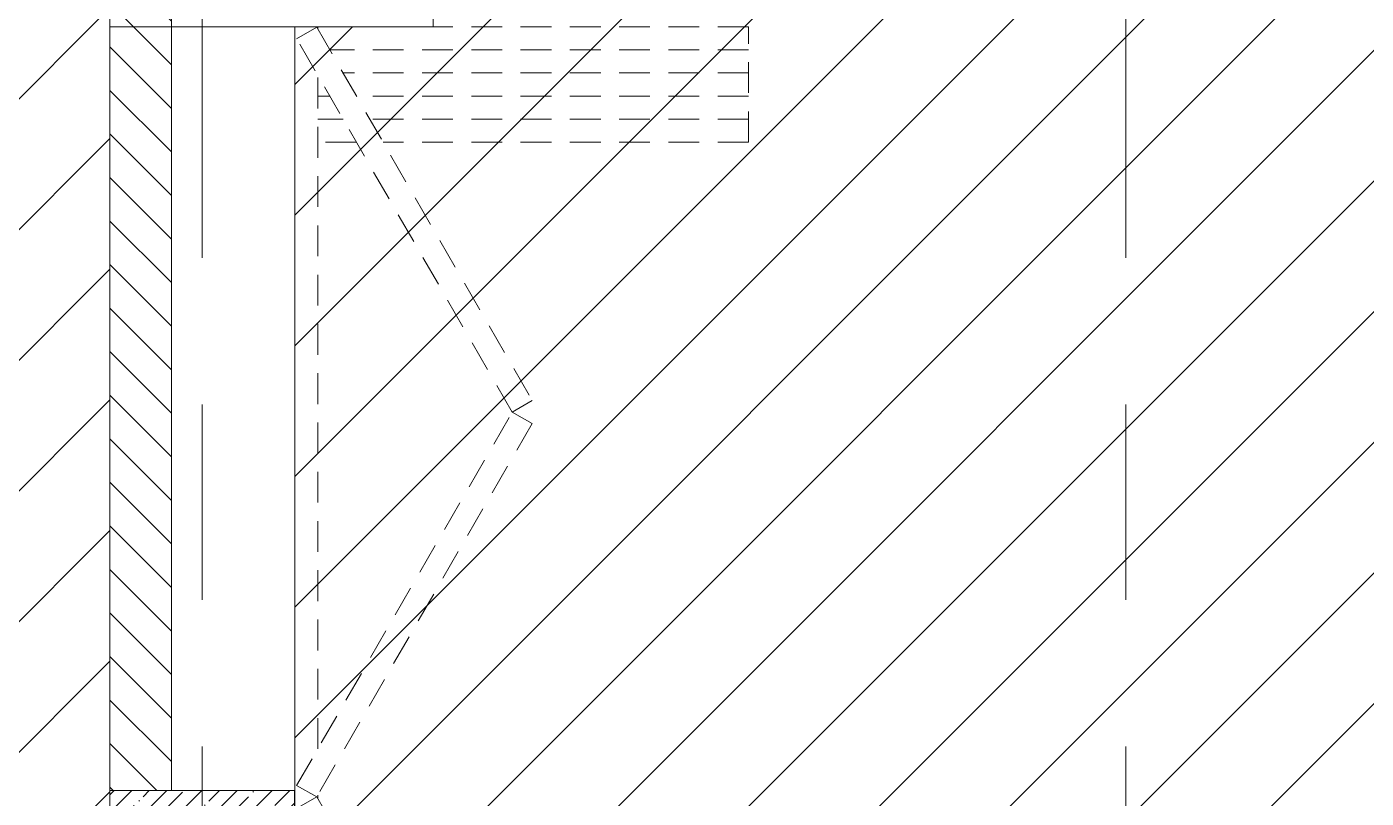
# Model space of a CAD drawing. Header units: millimetres. Extents: x -3129 to 197107, y -8553 to 29000.
# Drawn here: x 13440 to 17790, y 22175 to 24680 of the extents above; entities that cross this region are included whole.
import ezdxf

# ---------------------------------------------------------------- set-up
doc = ezdxf.new("R2010")
doc.units = ezdxf.units.MM
doc.linetypes.add('200_ШТРИХ__ш1_п0_6_', pattern=[160, 100, -60])
doc.linetypes.add('Осевая', pattern=[3175, 635, -476.25, 1587.5, -476.25])
for name, color, linetype, lineweight in [('A-DETL', 7, 'Continuous', 9), ('A-DETL-MBND-1', 7, '200_ШТРИХ__ш1_п0_6_', 9), ('I-WALL', 7, 'Continuous', 9), ('S-COLS', 7, 'Continuous', 9), ('Оси-2', 7, 'Осевая', 9)]:
    doc.layers.add(name, color=color, linetype=linetype, lineweight=lineweight)
doc.layers.add('A-DETL-GENF-3', color=7, linetype='Continuous', lineweight=9, true_color=0xc0c0c0)
doc.layers.add('A-FLOR-1', color=7, linetype='Continuous', lineweight=9, true_color=0xaaaaaa)
pattern_1 = [(45, (0, 0), (-212.132, 212.132), [])]

# ---------------------------------------------------------------- blocks, each defined once
blk = doc.blocks.new('BSC_Колонна _Прямоугольная - 600х600-V4-План монтажа стен и перегородок 2 этажа  в осях 1-12')
at = {"layer": 'S-COLS'}
h = blk.add_hatch(dxfattribs=at)
h.set_pattern_fill('FP_7', color=256, style=0, pattern_type=2)
h.set_pattern_definition([(45, (-14010, -21900), (-57.02463, 57.02463), []), (45, (-13952.975, -21900), (-57.02463, 57.02463), [100.806, -20.161, 3.353, -16.808])])
h.paths.add_polyline_path([(-299.7, -300), (300, -300), (300, 300), (-300, 300), (-300, -300)])
for p, q in [((-300, 300), (-300, -300)), ((300, 300), (-299.7, 300)), ((300, -300), (300, 300)), ((-299.7, -300), (300, -300))]:
    blk.add_line(p, q, dxfattribs=at)
blk = doc.blocks.new('DOR__перегородка__Прямоугольная - ТП-2_ Вн_ДПГ_9480х4200h_2-23998078-План монтажа стен и перегородок 2 этажа  в осях 1-12')
at = {"layer": 'A-DETL-MBND-1'}
for p, q in [((6942.1, -6.7), (6979.6, -71.7)), ((6979.2, -71.7), (7016.7, -6.7)), ((7016.7, -6.7), (8229.1, -706.9)), ((8229.1, -706.9), (9441.4, -6.7)), ((9441.4, -6.7), (9478.9, -71.7)), ((6979.6, -71.7), (5767.3, -771.8)), ((6973.8, -75), (6985, -75)), ((8191.6, -771.8), (6979.2, -71.7)), ((7135, -75), (9323.2, -75)), ((9478.9, -71.7), (8266.6, -771.8)), ((9105.2, -200.9), (9105.2, -75)), ((9180.2, -157.6), (9180.2, -75)), ((9255.2, -114.3), (9255.2, -75)), ((9473.2, -75), (9480, -75)), ((9405.2, -1474.2), (9405.2, -114.3)), ((9330.2, -1474.2), (9330.2, -157.6)), ((9255.2, -1474.2), (9255.2, -200.9)), ((9180.2, -1474.2), (9180.2, -244.2)), ((9105.2, -1474.2), (9105.2, -287.5)), ((9480, -1474.2), (9480, -450)), ((8229.1, -706.9), (8191.6, -771.8)), ((8266.6, -771.8), (8229.1, -706.9)), ((9105.2, -1474.2), (9480, -1474.2))]:
    blk.add_line(p, q, dxfattribs=at)

msp = doc.modelspace()

# ---------------------------------------------------------------- hatches: boundary and pattern name
at = {"layer": 'A-DETL-GENF-3'}
h = msp.add_hatch(dxfattribs=at)
h.set_pattern_fill('FP_101', color=256, style=0, pattern_type=2)
h.set_pattern_definition(pattern_1)
h.paths.add_polyline_path([(13399.8, 15200), (13710.3, 15200), (13710.3, 27150), (4660, 27150), (4660, 26500), (4060, 26500), (4060, 25750), (9710, 25750), (9710, 20770), (6760, 20770), (6760, 15200), (12073.3, 15200)])
h = msp.add_hatch(dxfattribs=at)
h.set_pattern_fill('FP_101', color=256, style=0, pattern_type=2)
h.set_pattern_definition(pattern_1)
h.paths.add_polyline_path([(30590, 15231), (30590, 26500), (21910, 26500), (21910, 26900), (14760, 26900), (14760, 24680), (14310.3, 24680), (14310.3, 15231), (27990.5, 15231)])
at = {"layer": 'I-WALL'}
h = msp.add_hatch(dxfattribs=at)
h.set_pattern_fill('FP_11', color=256, style=0, pattern_type=2)
h.set_pattern_definition([(135, (0, 0), (-70.71068, -70.71068), [])])
h.paths.add_polyline_path([(13710.3, 15200), (13910.3, 15200), (13910.3, 17850), (13710.3, 17850), (13710.3, 16930)])
h.paths.add_polyline_path([(13910.3, 18450), (13910.3, 21600), (13710.3, 21600), (13710.3, 18450)])
h.paths.add_polyline_path([(13910.3, 22200), (13910.3, 26300), (13710.3, 26300), (13710.3, 22200)])

# ---------------------------------------------------------------- linework, layer by layer
at = {"layer": 'A-DETL'}
for p, q in [((13710.3, 15200), (13710.3, 27150)), ((14760, 26900), (14760, 24680)), ((14760, 24680), (14310.3, 24680)), ((14310.3, 24680), (14310.3, 15231))]:
    msp.add_line(p, q, dxfattribs=at)
at = {"layer": 'A-FLOR-1'}
msp.add_line((14310.3, 15200), (14310.3, 24680), dxfattribs=at)
at = {"layer": 'I-WALL'}
for p, q in [((14760, 24680), (14760, 26900)), ((13710.3, 26300), (13710.3, 22200)), ((13910.3, 22200), (13910.3, 26300)), ((13710.3, 24680), (14760, 24680))]:
    msp.add_line(p, q, dxfattribs=at)
at = {"layer": 'Оси-2'}
for p, q in [((14010, 593.7), (14010, 24898.1)), ((17010, 593.7), (17010, 24898.1))]:
    msp.add_line(p, q, dxfattribs=at)

# ---------------------------------------------------------------- block references
at = {"layer": 'A-DETL-MBND-1', "rotation": 90.00000000000044}
msp.add_blockref('DOR__перегородка__Прямоугольная - ТП-2_ Вн_ДПГ_9480х4200h_2-23998078-План монтажа стен и перегородок 2 этажа  в осях 1-12', (14310, 15200), dxfattribs=at)
at = {"layer": 'S-COLS'}
msp.add_blockref('BSC_Колонна _Прямоугольная - 600х600-V4-План монтажа стен и перегородок 2 этажа  в осях 1-12', (14010, 21900), dxfattribs=at)

doc.saveas('drawing.dxf')
